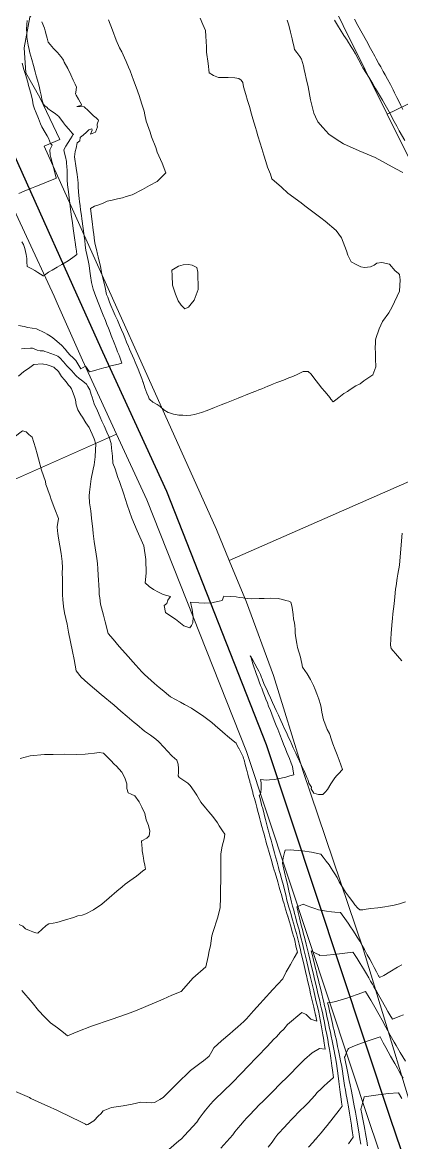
# Model space of a CAD drawing. Header units: inches. Extents: x 11351264 to 11356330, y 6702313 to 6706468.
# Drawn here: x 11352483 to 11352749, y 6702963 to 6703750 of the extents above; entities that cross this region are included whole.
import ezdxf

# ---------------------------------------------------------------- set-up
doc = ezdxf.new("R2010")
doc.units = ezdxf.units.IN
doc.header["$MEASUREMENT"] = 0
doc.layers.add('Shumate_Contours_clip1', color=7, linetype='Continuous', lineweight=0)
doc.layers.add('Shumate_Parcels_clip1', color=7, linetype='Continuous', lineweight=0)
doc.layers.add('Shumate_Streets_clip1', color=7, linetype='Continuous')

msp = doc.modelspace()

# ---------------------------------------------------------------- linework, layer by layer
at = {"layer": 'Shumate_Contours_clip1'}
for points, elevation in [([(11352607.64, 6703753.33), (11352609.53, 6703748.93), (11352611.35, 6703744.59), (11352611.6, 6703740.59), (11352611.94, 6703733.18), (11352611.89, 6703729.56), (11352613.23, 6703721.39), (11352613.88, 6703715), (11352616.8, 6703713.09), (11352620.36, 6703711.56), (11352623.29, 6703711.59), (11352627.14, 6703711.73), (11352631.91, 6703711.36), (11352634.77, 6703711.05), (11352636.31, 6703709.84), (11352637.53, 6703708.12), (11352638, 6703705.03), (11352639.58, 6703699.74), (11352640.83, 6703695.5), (11352642.11, 6703691.19), (11352643.66, 6703685.97), (11352644.65, 6703682.64), (11352646.51, 6703676.43), (11352647.2, 6703674.1), (11352648.06, 6703670.67), (11352649.62, 6703665.4), (11352650.87, 6703661.68), (11352652.27, 6703656.99), (11352653.75, 6703652.69), (11352654.96, 6703648.63), (11352656.85, 6703643.74), (11352657.83, 6703640.49), (11352664.61, 6703634.61), (11352669.15, 6703630.44), (11352678.57, 6703623.51), (11352681.08, 6703621.54), (11352686.59, 6703617.34), (11352692.34, 6703613.05), (11352695.29, 6703610.82), (11352703.17, 6703604.22), (11352706.76, 6703599.04), (11352709.12, 6703592.99), (11352710.34, 6703589.87), (11352711.34, 6703586.79), (11352713.65, 6703582.19), (11352717.11, 6703580.21), (11352720.44, 6703578.68), (11352722.91, 6703578.08), (11352727.2, 6703578.61), (11352729.89, 6703579.71), (11352731.64, 6703581.12), (11352735.25, 6703581.71), (11352740.64, 6703580.41), (11352744.61, 6703575.85), (11352746.61, 6703574.11), (11352747.49, 6703573.21), (11352748.08, 6703569.4), (11352747.56, 6703561.44), (11352742.52, 6703550.5), (11352740.19, 6703546.39), (11352735.53, 6703540.33), (11352733.31, 6703534.98), (11352731.05, 6703528.26), (11352730.79, 6703527.04), (11352730.67, 6703525.9), (11352730.37, 6703521.06), (11352730.62, 6703518.71), (11352730.81, 6703514.09), (11352730.84, 6703508.3), (11352728.84, 6703502.78), (11352722.5, 6703498.47), (11352719.94, 6703496.47), (11352717.01, 6703495.05), (11352712.91, 6703492.53), (11352711.04, 6703491.13), (11352708.56, 6703489.52), (11352706.21, 6703487.8), (11352704.86, 6703486.75), (11352702.89, 6703485.15), (11352701.02, 6703483.73), (11352699.44, 6703485.63), (11352698.58, 6703486.79), (11352697.76, 6703487.88), (11352695.17, 6703491.02), (11352693.05, 6703493.48), (11352690.58, 6703496.46), (11352689.11, 6703498.48), (11352687.39, 6703500.62), (11352685.46, 6703503.24), (11352683.44, 6703505.05), (11352680.01, 6703505.02), (11352678.09, 6703504.11), (11352675.17, 6703502.77), (11352671.92, 6703501.44), (11352669.9, 6703500.63), (11352667.24, 6703499.56), (11352663.56, 6703498.09), (11352661.52, 6703497.27), (11352659.12, 6703496.31), (11352657.07, 6703495.49), (11352655.13, 6703494.71), (11352653.07, 6703493.89), (11352650.88, 6703493.01), (11352648.72, 6703492.15), (11352646.66, 6703491.33), (11352643.31, 6703490), (11352639.31, 6703488.42), (11352636.97, 6703487.49), (11352634.17, 6703486.34), (11352631.91, 6703485.44), (11352629.67, 6703484.54), (11352625.99, 6703483.05), (11352622.32, 6703481.57), (11352617.7, 6703479.77), (11352612.57, 6703477.76), (11352608.37, 6703476.38), (11352603.67, 6703474.87), (11352600.91, 6703474.42), (11352598.18, 6703474.26), (11352595.46, 6703474.29), (11352592.61, 6703474.5), (11352588.79, 6703475.04), (11352585.27, 6703476.19), (11352585.13, 6703476.25), (11352584.98, 6703476.32), (11352582.08, 6703478.15), (11352579.33, 6703480.4), (11352577.39, 6703481.79), (11352574.35, 6703483.53), (11352572.19, 6703485.52), (11352571.82, 6703485.86), (11352571.18, 6703487.18), (11352570.05, 6703489.82), (11352568.75, 6703493.54), (11352567.4, 6703497.49), (11352567.31, 6703497.78), (11352566.53, 6703500.24), (11352566.52, 6703500.27), (11352565.25, 6703503.64), (11352563.99, 6703506.83), (11352561.97, 6703511.56), (11352561.13, 6703513.52), (11352558.93, 6703518.57), (11352558, 6703520.71), (11352557.17, 6703522.64), (11352555.89, 6703525.61), (11352554.51, 6703529.03), (11352553.57, 6703531.31), (11352552.34, 6703534.35), (11352550.92, 6703537.57), (11352549.42, 6703541.05), (11352547.91, 6703544.47), (11352546.46, 6703547.79), (11352544.88, 6703551.34), (11352543.88, 6703553.88), (11352542.61, 6703557.24), (11352541.86, 6703559.21), (11352540.72, 6703564.04), (11352539.77, 6703568.16), (11352538.51, 6703573.52), (11352537.77, 6703577.61), (11352537.22, 6703580.06), (11352536.65, 6703582.52), (11352535.93, 6703585.59), (11352535.4, 6703587.46), (11352534.62, 6703590.75), (11352533.74, 6703594.4), (11352533.39, 6703596.79), (11352532.8, 6703601.3), (11352532.4, 6703604.4), (11352531.61, 6703610.46), (11352530.43, 6703619.53), (11352533.35, 6703621.19), (11352535.58, 6703621.96), (11352539.36, 6703623.43), (11352542.15, 6703624.65), (11352545.84, 6703625.46), (11352549.38, 6703626.29), (11352552.88, 6703627.15), (11352555.62, 6703628.1), (11352559.68, 6703629.26), (11352567.07, 6703633.05), (11352571.84, 6703635.74), (11352577.37, 6703638.68), (11352583.49, 6703644.66), (11352580.92, 6703651.39), (11352577.32, 6703659.28), (11352576.36, 6703662.55), (11352573.29, 6703669.96), (11352572.49, 6703673.32), (11352569.59, 6703680.86), (11352568.79, 6703685.32), (11352568.31, 6703687.93), (11352566.6, 6703692.83), (11352564.58, 6703698.9), (11352562.48, 6703704.74), (11352560.62, 6703709.89), (11352558.27, 6703716.24), (11352557.13, 6703719), (11352555.55, 6703722.81), (11352554.4, 6703725.51), (11352553.37, 6703727.56), (11352552.43, 6703729.57), (11352550.96, 6703732.42), (11352548.64, 6703737.95), (11352545.95, 6703744.93), (11352543.14, 6703752.19)], 1422), ([(11352479.87, 6703537.46), (11352483.8, 6703536.68), (11352486.57, 6703536.04), (11352489.59, 6703535.63), (11352492.62, 6703534.97), (11352498.5, 6703532.15), (11352500, 6703531.28), (11352501.21, 6703530.58), (11352503.1, 6703529.38), (11352505.12, 6703527.72), (11352507.16, 6703526.1), (11352510.14, 6703523.7), (11352512.71, 6703520.69), (11352514.46, 6703518.63), (11352516.22, 6703516.6), (11352518.09, 6703514.82), (11352520.26, 6703512.88), (11352522.24, 6703509.27), (11352523.83, 6703506.9), (11352527.01, 6703508.92), (11352529.75, 6703504.78), (11352532.61, 6703505.56), (11352535.04, 6703506.17), (11352539.96, 6703507.62), (11352542.82, 6703508.38), (11352544.84, 6703509.02), (11352550.12, 6703510.17), (11352552.61, 6703510.85), (11352551.04, 6703515.05), (11352550.32, 6703516.95), (11352549.58, 6703518.88), (11352548.75, 6703520.91), (11352547.12, 6703525.17), (11352545.1, 6703530.4), (11352544.3, 6703532.44), (11352543.06, 6703535.64), (11352542.06, 6703538.19), (11352541.01, 6703540.89), (11352539.45, 6703544.6), (11352538.53, 6703546.96), (11352536.43, 6703552.32), (11352534.35, 6703557.68), (11352532.28, 6703563.02), (11352531.17, 6703567.66), (11352530.57, 6703572.22), (11352530.13, 6703575.61), (11352529.56, 6703579.52), (11352528.86, 6703583.18), (11352527.82, 6703587.22), (11352527.32, 6703590.31), (11352526.86, 6703593.8), (11352526.45, 6703597.04), (11352526.02, 6703600.26), (11352525.33, 6703605.53), (11352524.43, 6703612.26), (11352524.12, 6703614.65), (11352523.59, 6703618.62), (11352523.21, 6703621.56), (11352522.83, 6703624.42), (11352522.58, 6703626.48), (11352522.01, 6703631.42), (11352521.83, 6703634.94), (11352521.84, 6703637.29), (11352521.54, 6703639.84), (11352521.14, 6703643.38), (11352520.49, 6703648), (11352519.26, 6703656.01), (11352519.82, 6703659.62), (11352520.43, 6703662.08), (11352521.22, 6703665.76), (11352523.03, 6703667.2), (11352523.32, 6703669.41), (11352523.71, 6703669.87), (11352524.11, 6703670.24), (11352527.14, 6703672.76), (11352529.3, 6703674.84), (11352531.53, 6703675.55), (11352531.58, 6703674.63), (11352530.57, 6703671.89), (11352533.94, 6703673.13), (11352535.39, 6703677.06), (11352535.25, 6703677.61), (11352535.27, 6703678.86), (11352536.01, 6703681.5), (11352536, 6703681.87), (11352534.52, 6703683.26), (11352532.59, 6703684.69), (11352530.76, 6703686.51), (11352529.1, 6703688.22), (11352525.99, 6703691.11), (11352523.19, 6703691.17), (11352520.98, 6703691.36), (11352524.41, 6703692.32), (11352523.21, 6703694.32), (11352522.1, 6703696.31), (11352520.52, 6703699.26), (11352519.9, 6703700.25), (11352520.25, 6703701.31), (11352520.73, 6703704.96), (11352519.74, 6703707.05), (11352518.42, 6703709.89), (11352516.63, 6703713.63), (11352514.49, 6703718.07), (11352512.12, 6703722.33), (11352511.5, 6703723.91), (11352511.16, 6703724.51), (11352509.68, 6703726.37), (11352507.32, 6703729.24), (11352504.62, 6703732.12), (11352502.13, 6703734.86), (11352500.71, 6703736.43), (11352500, 6703739.21), (11352499.56, 6703740.94), (11352498.72, 6703744.44), (11352498.08, 6703746.36), (11352496.42, 6703750.75)], 1420), ([(11352482.36, 6703596.1), (11352483.41, 6703594.25), (11352484.37, 6703591.42), (11352485.37, 6703587.23), (11352485.69, 6703584.37), (11352485.81, 6703582.25), (11352486.06, 6703578.82), (11352489.24, 6703577.2), (11352491.41, 6703575.93), (11352493.49, 6703574.61), (11352497.22, 6703572.35), (11352497.41, 6703572.19), (11352498.18, 6703572.72), (11352500, 6703574.08), (11352501.05, 6703574.87), (11352503.53, 6703576.35), (11352507.2, 6703578.4), (11352510.38, 6703580.23), (11352514.87, 6703582.95), (11352518, 6703585.29), (11352520.9, 6703587.3), (11352520.58, 6703589.54), (11352520.16, 6703592.49), (11352519.66, 6703596.01), (11352519.5, 6703597.28), (11352519.06, 6703600.63), (11352518.61, 6703603.87), (11352518.12, 6703607.46), (11352517.82, 6703609.65), (11352517.03, 6703615.44), (11352516.25, 6703621.23), (11352515.52, 6703627.04), (11352515, 6703631.23), (11352514.43, 6703636.17), (11352514.22, 6703639.71), (11352514.2, 6703643.13), (11352514.07, 6703646.62), (11352513.9, 6703648.96), (11352513.54, 6703651.79), (11352513.54, 6703652.73), (11352512.91, 6703655.93), (11352512.31, 6703658.38), (11352511.76, 6703660.82), (11352513.23, 6703663.42), (11352514.74, 6703666.02), (11352516.35, 6703668.61), (11352517.59, 6703670.45), (11352517.79, 6703670.93), (11352517.95, 6703671.11), (11352518.55, 6703671.7), (11352517.67, 6703672.57), (11352515.28, 6703675.27), (11352513, 6703678), (11352511.65, 6703679.71), (11352508.21, 6703684.2), (11352508, 6703684.51), (11352507.38, 6703685), (11352505.61, 6703686.35), (11352503.08, 6703688.11), (11352500.63, 6703689.9), (11352500, 6703690.46), (11352498.46, 6703691.83), (11352497.31, 6703693.03), (11352496.37, 6703696.35), (11352495.76, 6703699.23), (11352495.16, 6703702.11), (11352494.42, 6703705.55), (11352493.26, 6703709.86), (11352492.39, 6703712.77), (11352491.58, 6703715.69), (11352490.39, 6703720.12), (11352489.24, 6703724.37), (11352487.98, 6703728.98), (11352487.46, 6703731.35), (11352486.81, 6703734.3), (11352485.85, 6703739.87), (11352485.67, 6703743.04), (11352485.57, 6703745.63), (11352485.84, 6703748.86), (11352486.11, 6703751.6)], 1418), ([(11352668.66, 6703751.83), (11352669.77, 6703748.46), (11352670.97, 6703743.58), (11352672.14, 6703738.71), (11352672.58, 6703736.52), (11352673.29, 6703733.87), (11352673.77, 6703731.38), (11352675.34, 6703729.21), (11352677.59, 6703726.48), (11352678.63, 6703724.51), (11352680.11, 6703719.87), (11352680.57, 6703717.31), (11352681.27, 6703714.21), (11352682.05, 6703710.91), (11352683.45, 6703705.09), (11352685.01, 6703696.05), (11352687.44, 6703686.68), (11352688.65, 6703683.93), (11352690.13, 6703680.43), (11352693.76, 6703676.44), (11352698.04, 6703671.95), (11352703.12, 6703668.41), (11352708.22, 6703665), (11352719.3, 6703660.19), (11352730.4, 6703655.41), (11352737.71, 6703651.41), (11352745.04, 6703647.45), (11352749.88, 6703644.85)], 1420), ([(11352701.9, 6703751.91), (11352703.27, 6703749.6), (11352704.8, 6703747.2), (11352705.91, 6703745.38), (11352708.56, 6703741.19), (11352710.73, 6703737.81), (11352711.11, 6703737.32), (11352713.72, 6703733.22), (11352715.05, 6703731.12), (11352716.57, 6703728.32), (11352718.96, 6703723.88), (11352721.44, 6703719.27), (11352721.93, 6703718.41), (11352725.98, 6703711.81), (11352728.76, 6703707.17), (11352730.77, 6703703.87), (11352735.55, 6703695.79), (11352740.33, 6703687.6), (11352743.9, 6703680.85), (11352745.62, 6703677.54), (11352747.37, 6703674.27), (11352751.31, 6703667.35)], 1418), ([(11352715.98, 6703752.62), (11352718.41, 6703748.2), (11352721.38, 6703742.78), (11352724.35, 6703737.35), (11352727.32, 6703731.93), (11352728.18, 6703730.35), (11352730.19, 6703726.68), (11352731.26, 6703724.74), (11352733.17, 6703721.26), (11352734.35, 6703719.14), (11352736.16, 6703715.84), (11352737.45, 6703713.56), (11352739.18, 6703710.41), (11352741.27, 6703706.72), (11352743.08, 6703703.04), (11352744.16, 6703700.87), (11352745.82, 6703697.5), (11352747.06, 6703695.04), (11352748.57, 6703691.97), (11352749.95, 6703689.23)], 1416), ([(11352480.19, 6703630.11), (11352483.91, 6703631.72), (11352488.94, 6703633.8), (11352491.49, 6703634.85), (11352499.2, 6703637.94), (11352500, 6703638.26), (11352506.53, 6703640.88), (11352506.5, 6703641.13), (11352506.49, 6703641.21), (11352505.47, 6703644.77), (11352504.53, 6703648.35), (11352503.63, 6703651.91), (11352502.65, 6703655.51), (11352502.11, 6703657.21), (11352501.89, 6703660.74), (11352502.09, 6703661.24), (11352503.59, 6703664.2), (11352502.49, 6703665.22), (11352500.98, 6703668.93), (11352500, 6703670.58), (11352498.55, 6703673.01), (11352496.31, 6703677.02), (11352495.47, 6703679.07), (11352494.08, 6703682.77), (11352492.33, 6703686.84), (11352491.21, 6703689.6), (11352490.32, 6703692.34), (11352489.78, 6703695.63), (11352488.85, 6703699.59), (11352487.91, 6703702.92), (11352487.03, 6703706.11), (11352486.43, 6703708.28), (11352484.94, 6703713.64), (11352483.77, 6703717.28), (11352482.53, 6703721.64)], 1416), ([(11352481.93, 6703520.94), (11352484.36, 6703521.16), (11352488.44, 6703521.51), (11352489.68, 6703521.55), (11352493.14, 6703520.02), (11352495.12, 6703519.72), (11352497.43, 6703519.52), (11352498.43, 6703519.1), (11352500, 6703518.56), (11352502.62, 6703517.66), (11352505.14, 6703516.78), (11352507.65, 6703515.88), (11352509.07, 6703514.58), (11352511.47, 6703511.86), (11352513.97, 6703509.14), (11352517.35, 6703505.52), (11352518.56, 6703504.15), (11352520.23, 6703502.38), (11352522.79, 6703499.82), (11352524.02, 6703499.29), (11352527.66, 6703496.24), (11352528.66, 6703494.45), (11352530.04, 6703492.23), (11352531.08, 6703488.98), (11352531.65, 6703486.98), (11352533.07, 6703482.29), (11352535.49, 6703477.38), (11352537.41, 6703472.96), (11352538.55, 6703470.13), (11352540.06, 6703466.86), (11352542.09, 6703462.56), (11352543.56, 6703459.02), (11352545.1, 6703454.57), (11352545.24, 6703451.18), (11352546.05, 6703445.61), (11352546.28, 6703440.57), (11352547.92, 6703436.68), (11352549.69, 6703430.61), (11352550.91, 6703427.79), (11352553.83, 6703418.9), (11352556.32, 6703411.33), (11352559.43, 6703401.97), (11352563.25, 6703393.04), (11352567.95, 6703382.55), (11352569.31, 6703372.88), (11352569.66, 6703363.37), (11352568.82, 6703356.52), (11352571.79, 6703354.12), (11352574.85, 6703351.9), (11352578.39, 6703350.09), (11352581.51, 6703348.48), (11352586.72, 6703346.89), (11352584.82, 6703344.33), (11352584.14, 6703342.06), (11352582.17, 6703340.75), (11352583.29, 6703335.86), (11352588.35, 6703332.35), (11352590.13, 6703330.97), (11352596.15, 6703326.49), (11352600.27, 6703324.96), (11352601.52, 6703326.65), (11352602.49, 6703328.4), (11352602.73, 6703332.79), (11352601.88, 6703337.75), (11352600.67, 6703342.97), (11352606.53, 6703342.56), (11352610.55, 6703342.39), (11352615.71, 6703342.64), (11352617.72, 6703343.1), (11352620.84, 6703343.69), (11352623.02, 6703344.22), (11352624.2, 6703347.18), (11352628.63, 6703347.02), (11352632.85, 6703346.66), (11352634.86, 6703346.39), (11352637.75, 6703346), (11352640.63, 6703345.66), (11352643.5, 6703345.46), (11352648.92, 6703345.5), (11352652.56, 6703345.61), (11352656.99, 6703345.8), (11352662.24, 6703345.54), (11352665.43, 6703344.9), (11352667.72, 6703344.27), (11352669.88, 6703343.63), (11352670.24, 6703343.52), (11352671.32, 6703343.01), (11352671.99, 6703340.45), (11352672.46, 6703337.87), (11352672.5, 6703337.65), (11352672.82, 6703334.4), (11352673.13, 6703331.07), (11352673.77, 6703328.54), (11352674.01, 6703326.28), (11352674.17, 6703324.09), (11352674.37, 6703321.26), (11352674.69, 6703317.94), (11352675.44, 6703313.95), (11352676.03, 6703311.13), (11352677.94, 6703304.29), (11352678.39, 6703302.14), (11352678.93, 6703299.98), (11352679.55, 6703297.26), (11352682.7, 6703292.6), (11352685.09, 6703288.74), (11352687.27, 6703284.5), (11352688.43, 6703281.57), (11352689.46, 6703278.66), (11352690.9, 6703274.78), (11352691.97, 6703271.08), (11352692.44, 6703269.01), (11352693.07, 6703265.67), (11352694.2, 6703260.33), (11352695.13, 6703257.97), (11352696.87, 6703253.47), (11352698.5, 6703250.68), (11352699.91, 6703246.22), (11352700.86, 6703243.55), (11352702.29, 6703239.29), (11352703.74, 6703235.72), (11352705.16, 6703232.01), (11352707.45, 6703225.49), (11352704.78, 6703222.39), (11352703.52, 6703221.16), (11352702.14, 6703219.56), (11352699.42, 6703215.36), (11352696.92, 6703211.34), (11352695.33, 6703209.45), (11352693.64, 6703207.79), (11352690.62, 6703207.85), (11352687.41, 6703208.74), (11352685.64, 6703211.88), (11352685.79, 6703212.94), (11352684, 6703215.85), (11352683.31, 6703217.91), (11352682.55, 6703219.85), (11352681.6, 6703222.15), (11352680.54, 6703224.4), (11352678.74, 6703228.27), (11352677.3, 6703231.41), (11352676.24, 6703233.68), (11352674.72, 6703236.95), (11352672.97, 6703240.77), (11352671.92, 6703243.05), (11352670.69, 6703245.72), (11352669.65, 6703247.99), (11352668.62, 6703250.23), (11352667.62, 6703252.42), (11352666.62, 6703254.58), (11352665.37, 6703257.32), (11352664.24, 6703259.8), (11352662.54, 6703263.52), (11352660.97, 6703266.97), (11352659.84, 6703269.46), (11352658.43, 6703272.55), (11352656.98, 6703275.76), (11352655.41, 6703279.23), (11352654.29, 6703281.64), (11352652.59, 6703285.2), (11352651, 6703289.09), (11352650.74, 6703290.05), (11352649.9, 6703292.31), (11352648.77, 6703294.43), (11352647.64, 6703296.53), (11352645.91, 6703299.71), (11352644.54, 6703302.19), (11352643.21, 6703304.59), (11352643.14, 6703304.73), (11352642.77, 6703305.38), (11352642.94, 6703304.81), (11352643.03, 6703304.54), (11352643.76, 6703302.21), (11352644.57, 6703299.74), (11352645.33, 6703297.67), (11352646.44, 6703294.41), (11352647.18, 6703292.29), (11352648.05, 6703289.81), (11352649.08, 6703286.97), (11352650.03, 6703284.54), (11352650.79, 6703282.6), (11352651.79, 6703279.89), (11352652.72, 6703277.42), (11352653.73, 6703274.87), (11352654.75, 6703272.3), (11352655.65, 6703269.95), (11352656.86, 6703266.91), (11352657.91, 6703264.27), (11352659.56, 6703259.98), (11352661, 6703256.38), (11352662.05, 6703253.76), (11352663.51, 6703250), (11352665.15, 6703245.94), (11352666.2, 6703243.33), (11352667.51, 6703240), (11352668.54, 6703237.49), (11352670.34, 6703233.23), (11352671.53, 6703229.99), (11352672.36, 6703227.55), (11352672.9, 6703224.35), (11352673.32, 6703221.63), (11352670.61, 6703220.91), (11352667.75, 6703220.1), (11352662.06, 6703218.89), (11352659.76, 6703218.46), (11352656.23, 6703218.12), (11352654.06, 6703217.89), (11352649.94, 6703218.38), (11352650.41, 6703216.03), (11352650.4, 6703215.54), (11352650.41, 6703214.43), (11352650.49, 6703211.74), (11352649.86, 6703207.95), (11352648.94, 6703207.39), (11352649.82, 6703204.05), (11352650.96, 6703199.72), (11352651.24, 6703198.67), (11352652.17, 6703195.17), (11352652.8, 6703192.79), (11352653.43, 6703190.41), (11352653.97, 6703188.38), (11352654.68, 6703185.72), (11352655.19, 6703183.78), (11352655.81, 6703181.45), (11352656.56, 6703178.68), (11352657.31, 6703175.86), (11352658.06, 6703173.04), (11352659.05, 6703169.37), (11352659.74, 6703166.86), (11352660.51, 6703164.09), (11352661.6, 6703160.25), (11352662.59, 6703156.67), (11352663.14, 6703154.45), (11352663.66, 6703152.35), (11352664.88, 6703147.93), (11352665.98, 6703143.96), (11352667.01, 6703139.88), (11352667.63, 6703137.31), (11352668.49, 6703133.56), (11352669.82, 6703128.75), (11352670.71, 6703125.84), (11352671.42, 6703123.47), (11352672.2, 6703120.57), (11352673.31, 6703116.7), (11352674.08, 6703114.05), (11352675.2, 6703110.16), (11352675.93, 6703107.32), (11352677.08, 6703102.68), (11352678.01, 6703098.7), (11352678.57, 6703096.28), (11352680.06, 6703089.87), (11352682.01, 6703081.51), (11352682.41, 6703079.83), (11352682.75, 6703078.36), (11352683.43, 6703075.43), (11352684.3, 6703071.71), (11352685.17, 6703067.95), (11352685.85, 6703065.06), (11352686.91, 6703060.45), (11352687.39, 6703058.42), (11352688.65, 6703052.95), (11352688.75, 6703052.5), (11352688.84, 6703052.11), (11352689.4, 6703048.73), (11352685.26, 6703050.08), (11352682.1, 6703053.24), (11352678.93, 6703054.83), (11352668.95, 6703046.28), (11352666.21, 6703042.98), (11352664.09, 6703040.82), (11352661.06, 6703037.74), (11352659.14, 6703035.71), (11352657.15, 6703033.61), (11352654.47, 6703030.71), (11352648.03, 6703024.11), (11352646.57, 6703022.61), (11352641.71, 6703017.5), (11352636.12, 6703011.63), (11352630.32, 6703005.54), (11352628.52, 6703003.86), (11352625.38, 6703000.78), (11352622.12, 6702997.66), (11352619.82, 6702995.5), (11352616.92, 6702992.69), (11352614.77, 6702990.22), (11352611.38, 6702986.21), (11352609.67, 6702984.06), (11352606.87, 6702980.26), (11352605.19, 6702977.73), (11352602.47, 6702974.54), (11352596.64, 6702968.28), (11352594.32, 6702965.86), (11352592.53, 6702964.45), (11352585.56, 6702958.57)], 1422), ([(11352479.98, 6703501.7), (11352483.74, 6703504.99), (11352485.55, 6703506.21), (11352487.83, 6703507.88), (11352490.75, 6703510), (11352496.49, 6703510.58), (11352497.51, 6703510.35), (11352499.36, 6703509.98), (11352500, 6703509.77), (11352501.46, 6703509.27), (11352504.78, 6703508.09), (11352507.91, 6703504.97), (11352510.22, 6703501.62), (11352512.19, 6703499.21), (11352514.18, 6703496.85), (11352514.94, 6703495.52), (11352516.3, 6703494.22), (11352517.15, 6703492.81), (11352519.03, 6703487.96), (11352519.95, 6703485.17), (11352520.51, 6703481.69), (11352521.72, 6703478.04), (11352523.6, 6703474.69), (11352524.77, 6703472.98), (11352527.17, 6703469.07), (11352529.48, 6703465.84), (11352530.55, 6703463.65), (11352531.6, 6703461.05), (11352533.19, 6703457.88), (11352534.17, 6703454.14), (11352533.97, 6703449.99), (11352533.7, 6703445.11), (11352533.02, 6703439.5), (11352532.36, 6703436.49), (11352530.92, 6703429.66), (11352529.84, 6703420.35), (11352529.67, 6703417.77), (11352529.88, 6703412.82), (11352530.63, 6703407.25), (11352531.21, 6703402.12), (11352532.09, 6703394.33), (11352532.38, 6703391.3), (11352533.05, 6703385.59), (11352533.79, 6703381.14), (11352534.53, 6703376.69), (11352534.98, 6703373.73), (11352535.42, 6703370.19), (11352535.74, 6703366.44), (11352535.96, 6703361.97), (11352536.21, 6703358.37), (11352536.35, 6703355.19), (11352536.61, 6703351.24), (11352536.7, 6703348.4), (11352536.95, 6703346.17), (11352537.57, 6703341.66), (11352539.52, 6703333.81), (11352540.84, 6703329.3), (11352542.9, 6703321.04), (11352546.45, 6703316.95), (11352550.61, 6703311.82), (11352557.15, 6703304.61), (11352558.6, 6703302.91), (11352562.46, 6703298.76), (11352566.64, 6703294.08), (11352568.34, 6703292.29), (11352575.5, 6703285.92), (11352578.85, 6703283.09), (11352580.86, 6703281.42), (11352586.77, 6703276.39), (11352593.74, 6703272.74), (11352596.55, 6703271.18), (11352601.37, 6703268.53), (11352605.24, 6703265.94), (11352607.08, 6703264.68), (11352610.09, 6703262.62), (11352615.66, 6703258.37), (11352618.07, 6703256.43), (11352623.23, 6703251.94), (11352625.09, 6703250.32), (11352626.84, 6703248.89), (11352629.66, 6703246.5), (11352632.73, 6703243.94), (11352634.56, 6703240.54), (11352634.67, 6703240.33), (11352636.02, 6703237.73), (11352637.73, 6703234.28), (11352638.09, 6703233.14), (11352638.4, 6703232.13), (11352639.22, 6703228.91), (11352640.11, 6703225.61), (11352640.33, 6703224.77), (11352640.5, 6703224.12), (11352641.03, 6703222.14), (11352641.57, 6703220.17), (11352642.37, 6703217.19), (11352642.53, 6703216.6), (11352643.06, 6703214.62), (11352643.6, 6703212.64), (11352644.44, 6703209.51), (11352644.59, 6703208.98), (11352645.12, 6703206.99), (11352645.66, 6703205), (11352646.54, 6703201.76), (11352646.78, 6703200.86), (11352647.32, 6703198.87), (11352647.85, 6703196.89), (11352648.77, 6703193.5), (11352648.96, 6703192.8), (11352649.49, 6703190.82), (11352650.03, 6703188.84), (11352650.98, 6703185.35), (11352651.13, 6703184.78), (11352651.66, 6703182.8), (11352652.2, 6703180.82), (11352653.17, 6703177.25), (11352653.7, 6703175.27), (11352654.24, 6703173.28), (11352655.22, 6703169.68), (11352655.35, 6703169.2), (11352655.46, 6703168.81), (11352656.42, 6703165.55), (11352657.56, 6703161.69), (11352658.7, 6703157.82), (11352659.84, 6703153.96), (11352659.95, 6703153.54), (11352660.88, 6703150.4), (11352662.02, 6703146.55), (11352663.15, 6703142.69), (11352664.28, 6703138.83), (11352664.41, 6703138.36), (11352664.6, 6703137.6), (11352665.72, 6703133.72), (11352666.47, 6703131.18), (11352667.6, 6703127.31), (11352668.74, 6703123.47), (11352668.96, 6703122.75), (11352669.07, 6703122.35), (11352670, 6703119.19), (11352671.13, 6703115.33), (11352672.27, 6703111.46), (11352673.4, 6703107.59), (11352673.52, 6703107.15), (11352673.7, 6703106.43), (11352675.09, 6703100.4), (11352675.86, 6703097.09), (11352673.64, 6703093.09), (11352671.06, 6703088.55), (11352669.46, 6703085.69), (11352668.03, 6703083.19), (11352665.53, 6703078.32), (11352658.71, 6703070.82), (11352651.81, 6703063.31), (11352649.6, 6703060.93), (11352644.98, 6703055.81), (11352640.09, 6703050.35), (11352638.23, 6703048.4), (11352633.95, 6703044.54), (11352630.47, 6703041.49), (11352628.34, 6703039.67), (11352622.63, 6703034.9), (11352617.17, 6703029.89), (11352615.63, 6703027.36), (11352613.84, 6703023.93), (11352609.9, 6703020.79), (11352608.19, 6703019.67), (11352606.26, 6703018.25), (11352604.44, 6703016.88), (11352600.67, 6703013.92), (11352598.85, 6703012.17), (11352593.07, 6703006.51), (11352587.28, 6703000.7), (11352581.5, 6702995.04), (11352580.27, 6702994.27), (11352579.22, 6702993.62), (11352577.55, 6702992.58), (11352575.58, 6702991.56), (11352573.58, 6702991.33), (11352569.89, 6702991.41), (11352565.97, 6702991.8), (11352559.69, 6702990.4), (11352553.45, 6702989.24), (11352545.14, 6702988.08), (11352539.31, 6702985.71), (11352537.79, 6702983.56), (11352536.22, 6702982.16), (11352532.94, 6702978.7), (11352528.7, 6702976.07), (11352527.85, 6702975.78), (11352527.61, 6702975.72), (11352527.18, 6702975.96), (11352526.89, 6702976.17), (11352522.7, 6702978.28), (11352517.42, 6702981.04), (11352507.25, 6702985.81), (11352500, 6702989.06), (11352498.38, 6702989.78), (11352488.6, 6702994.32), (11352487.64, 6702994.93), (11352477.76, 6702999.3)], 1424), ([(11352476.95, 6703458.84), (11352482.76, 6703463.49), (11352485.23, 6703462.71), (11352487.25, 6703460.72), (11352489.56, 6703459.04), (11352491.85, 6703451.44), (11352493.06, 6703447.17), (11352493.99, 6703443.65), (11352496.11, 6703435.79), (11352498.99, 6703427.81), (11352499.19, 6703425.66), (11352500, 6703423.29), (11352500.43, 6703422.03), (11352502.06, 6703417.58), (11352502.88, 6703415.15), (11352505.37, 6703408.36), (11352507.95, 6703401.78), (11352507.2, 6703395.87), (11352507.42, 6703393.09), (11352507.63, 6703391.24), (11352508.12, 6703388.08), (11352508.97, 6703382.61), (11352509.86, 6703377.13), (11352510.7, 6703371.65), (11352510.72, 6703367.04), (11352510.7, 6703363.68), (11352510.73, 6703359.11), (11352510.79, 6703355.18), (11352510.79, 6703352.13), (11352510.8, 6703348.06), (11352511.03, 6703344.96), (11352511.48, 6703339.93), (11352512.32, 6703335.54), (11352514.03, 6703327.53), (11352515.06, 6703322.04), (11352516.51, 6703315.13), (11352517.75, 6703308.46), (11352518.97, 6703302.72), (11352520.42, 6703294.87), (11352523.91, 6703290.31), (11352528.7, 6703286.13), (11352538.06, 6703278.12), (11352547.13, 6703270.55), (11352551.91, 6703266.43), (11352556.3, 6703262.69), (11352561.22, 6703258.53), (11352562.94, 6703257.06), (11352568.34, 6703252.46), (11352572.75, 6703249.6), (11352576.48, 6703246.79), (11352578.21, 6703245.2), (11352582.19, 6703240.94), (11352584.29, 6703238.62), (11352587.88, 6703234.91), (11352591.13, 6703232.09), (11352592.14, 6703229.3), (11352592.42, 6703226.22), (11352592.38, 6703223.39), (11352592.16, 6703221.11), (11352592.51, 6703220.2), (11352592.66, 6703220.09), (11352593.18, 6703219.6), (11352596.84, 6703217.24), (11352598.81, 6703215.79), (11352600.6, 6703214.18), (11352603.34, 6703210.2), (11352605.22, 6703207.46), (11352608.09, 6703202.53), (11352611.35, 6703198.44), (11352613.72, 6703195.69), (11352616.54, 6703192.46), (11352619.64, 6703187.87), (11352620.97, 6703185.86), (11352623.25, 6703182.39), (11352624.96, 6703179.96), (11352624.29, 6703176.69), (11352623.08, 6703171.51), (11352622, 6703166.22), (11352622.11, 6703159.76), (11352622.04, 6703157.43), (11352622.04, 6703153.81), (11352621.96, 6703146.34), (11352621.91, 6703142.88), (11352621.93, 6703135.38), (11352621.67, 6703128.5), (11352620.61, 6703124.59), (11352619.62, 6703120.94), (11352616.75, 6703111.54), (11352615.85, 6703108.62), (11352614.71, 6703101.6), (11352613.85, 6703098.14), (11352613.22, 6703094.18), (11352611.56, 6703086.85), (11352602.37, 6703078.76), (11352595.98, 6703071.53), (11352594.28, 6703069.45), (11352587.66, 6703066.84), (11352584.63, 6703065.49), (11352581.59, 6703064.15), (11352563.23, 6703056.34), (11352556.54, 6703053.87), (11352545.05, 6703049.78), (11352531.24, 6703045.08), (11352521.57, 6703041.44), (11352514.4, 6703038.23), (11352511.49, 6703040.57), (11352507.24, 6703043.98), (11352502.49, 6703047.41), (11352500, 6703049.89), (11352498.29, 6703051.61), (11352493.91, 6703056.16), (11352489.58, 6703061.68), (11352482.35, 6703070.26)], 1426), ([(11352749.48, 6703391.5), (11352748.45, 6703380.48), (11352747.58, 6703369.07), (11352746.29, 6703362.77), (11352745.85, 6703359.81), (11352745.14, 6703354.53), (11352744.87, 6703352.24), (11352744.3, 6703346.78), (11352743.77, 6703341.85), (11352743.01, 6703334.77), (11352742.68, 6703331.47), (11352742.51, 6703329.34), (11352741.82, 6703321.2), (11352741.18, 6703312.74), (11352741.69, 6703310.51), (11352746.08, 6703305.23), (11352749.17, 6703301.87)], 1420), ([(11352480.98, 6703233.13), (11352488.21, 6703234.95), (11352498.1, 6703236.1), (11352500, 6703236.08), (11352504.17, 6703236.04), (11352512.46, 6703236.34), (11352520.6, 6703235.93), (11352526.68, 6703236.29), (11352528.95, 6703236.48), (11352533.23, 6703236.89), (11352536.67, 6703237.33), (11352539.63, 6703236.9), (11352541.37, 6703235.19), (11352544.87, 6703231.78), (11352547.23, 6703229.28), (11352548.8, 6703227.7), (11352552.56, 6703223.51), (11352554.52, 6703219.71), (11352556.08, 6703215.44), (11352556.14, 6703212.18), (11352556.91, 6703209), (11352558.97, 6703208.09), (11352561.66, 6703206.94), (11352564.61, 6703202.72), (11352566.67, 6703199.07), (11352568.78, 6703194.45), (11352569.54, 6703190.15), (11352571.22, 6703186.06), (11352572.14, 6703182.04), (11352571.61, 6703178.8), (11352570.08, 6703177.28), (11352566.68, 6703175.28), (11352566.34, 6703175.03), (11352566.58, 6703172.22), (11352566.71, 6703169.93), (11352566.8, 6703168.78), (11352566.84, 6703168.33), (11352567.19, 6703166.08), (11352567.62, 6703163.23), (11352567.98, 6703161.35), (11352568.57, 6703158.15), (11352569.1, 6703155.48), (11352567.36, 6703154.15), (11352565.47, 6703152.65), (11352562.83, 6703150.41), (11352558.24, 6703147.18), (11352554.85, 6703144.78), (11352552.85, 6703143.07), (11352548.93, 6703139.88), (11352543.71, 6703135.33), (11352538.44, 6703130.82), (11352532.71, 6703126.82), (11352527.14, 6703124.09), (11352524.64, 6703123.16), (11352521.58, 6703122.59), (11352518.57, 6703121.58), (11352512.15, 6703119.54), (11352506.74, 6703117.91), (11352504.26, 6703117.58), (11352501.15, 6703117.11), (11352500, 6703116.3), (11352499.05, 6703115.63), (11352496.64, 6703113.16), (11352493.58, 6703110.49), (11352492, 6703110.76), (11352490.1, 6703111.31), (11352487.67, 6703112.24), (11352484.95, 6703113.4), (11352483.02, 6703115.26), (11352480.4, 6703116.64)], 1428), ([(11352751.72, 6703132.58), (11352747.64, 6703131.03), (11352743.77, 6703130.07), (11352739.81, 6703129.32), (11352737.18, 6703128.93), (11352734.05, 6703128.46), (11352732.27, 6703128.28), (11352727.42, 6703127.69), (11352724.24, 6703127.27), (11352721.78, 6703126.95), (11352719.73, 6703126.76), (11352718.23, 6703127.96), (11352716.25, 6703130.37), (11352714.86, 6703132.39), (11352712.51, 6703135.48), (11352709.59, 6703139.26), (11352708.15, 6703141.63), (11352705.31, 6703146.49), (11352703.68, 6703149.51), (11352702.26, 6703152.09), (11352700.81, 6703154.36), (11352699.59, 6703156.19), (11352698.07, 6703158.39), (11352696.12, 6703161.07), (11352694.05, 6703163.94), (11352692.37, 6703165.9), (11352685.84, 6703167.35), (11352679.49, 6703168.25), (11352673.27, 6703168.79), (11352670.72, 6703168.98), (11352667.25, 6703168.78), (11352666.69, 6703167.02), (11352665.94, 6703163.32), (11352665.36, 6703159.73), (11352665.42, 6703159.51), (11352665.43, 6703159.48), (11352665.87, 6703157.42), (11352666.32, 6703155.35), (11352666.79, 6703153.27), (11352667.26, 6703151.2), (11352667.75, 6703149.31), (11352668.55, 6703145.9), (11352669.08, 6703143.65), (11352669.62, 6703141.39), (11352670.13, 6703139.13), (11352670.72, 6703136.43), (11352671.69, 6703132.34), (11352672.4, 6703129.52), (11352673.23, 6703126.63), (11352673.92, 6703124.19), (11352674.48, 6703122), (11352675.3, 6703118.82), (11352676.37, 6703114.97), (11352677, 6703112.73), (11352677.6, 6703110.41), (11352678.34, 6703107.49), (11352679.41, 6703103.16), (11352680.45, 6703098.95), (11352682.18, 6703091.51), (11352683.88, 6703084.31), (11352684.87, 6703080.16), (11352685.74, 6703076.51), (11352686.6, 6703072.86), (11352687.31, 6703069.86), (11352688.35, 6703065.4), (11352688.87, 6703063.2), (11352690.1, 6703057.96), (11352690.81, 6703054.85), (11352691.41, 6703052.15), (11352692.08, 6703048.41), (11352692.73, 6703044.67), (11352693.68, 6703038.97), (11352693.91, 6703037.77), (11352694.1, 6703036.78), (11352694.65, 6703033.22), (11352695.28, 6703028.89), (11352691.38, 6703029.45), (11352686.25, 6703026.49), (11352680.8, 6703021.76), (11352676.83, 6703017.67), (11352675.17, 6703016), (11352671.49, 6703012.17), (11352668.19, 6703008.84), (11352664.48, 6703005.23), (11352657.85, 6702998.54), (11352651.93, 6702992.75), (11352648.79, 6702989.5), (11352646.46, 6702987.1), (11352644.78, 6702985.32), (11352643.3, 6702983.8), (11352641.87, 6702982.27), (11352640.17, 6702980.48), (11352638.48, 6702978.59), (11352635.85, 6702975.6), (11352634.24, 6702973.77), (11352632.01, 6702970.88), (11352630.38, 6702968.85), (11352622.15, 6702959.49)], 1420), ([(11352749.21, 6703088.23), (11352746.14, 6703086.51), (11352740.69, 6703083.35), (11352736.5, 6703080.67), (11352733.48, 6703079.24), (11352732.95, 6703080.16), (11352732.75, 6703080.52), (11352731.39, 6703083.23), (11352729.86, 6703086.22), (11352728.33, 6703089.19), (11352726.79, 6703092.13), (11352724.94, 6703095.35), (11352722.94, 6703099.01), (11352721.38, 6703101.82), (11352719.7, 6703104.79), (11352717.83, 6703107.73), (11352716.45, 6703109.89), (11352714.72, 6703112.55), (11352713.17, 6703114.82), (11352711.51, 6703117.38), (11352710.36, 6703119.12), (11352706.05, 6703124.87), (11352702.16, 6703125.17), (11352699.87, 6703125.41), (11352696.32, 6703125.86), (11352693.58, 6703126.3), (11352690.69, 6703126.8), (11352687.99, 6703127.75), (11352685.27, 6703128.69), (11352682.61, 6703129.68), (11352680.02, 6703130.72), (11352679.95, 6703130.75), (11352679.91, 6703130.73), (11352677.72, 6703129.79), (11352675.48, 6703128.86), (11352676.28, 6703125.5), (11352676.43, 6703124.92), (11352677.34, 6703121.17), (11352677.84, 6703119.13), (11352678.35, 6703117.09), (11352678.83, 6703115.33), (11352679.66, 6703111.99), (11352680.2, 6703109.83), (11352680.75, 6703107.66), (11352681.96, 6703102.77), (11352682.89, 6703098.99), (11352683.82, 6703095.22), (11352685.74, 6703087.09), (11352686.36, 6703084.52), (11352687.34, 6703080.49), (11352687.92, 6703078.07), (11352688.75, 6703074.66), (11352689.77, 6703070.31), (11352690.32, 6703067.99), (11352691.53, 6703062.89), (11352692.18, 6703060.16), (11352692.87, 6703057.19), (11352693.46, 6703054.62), (11352694.01, 6703052.19), (11352694.87, 6703047.58), (11352695.67, 6703043.21), (11352696.49, 6703039.19), (11352697.17, 6703035.84), (11352697.77, 6703032.26), (11352698.34, 6703028.75), (11352699.02, 6703024.47), (11352699.37, 6703022.49), (11352699.64, 6703020.9), (11352700.12, 6703017.22), (11352700.54, 6703014.18), (11352701.17, 6703009.05), (11352696.78, 6703005.15), (11352694.71, 6703003.25), (11352692.46, 6703001.03), (11352689.79, 6702998.42), (11352688.02, 6702996.37), (11352683.3, 6702991.28), (11352680.57, 6702988.54), (11352678.04, 6702985.99), (11352672.1, 6702980), (11352668.69, 6702976.36), (11352666.74, 6702974.27), (11352665.29, 6702972.64), (11352663.69, 6702970.91), (11352662.22, 6702969.23), (11352659.96, 6702966.35), (11352658.05, 6702963.73), (11352655.27, 6702960.09)], 1418), ([(11352750.31, 6703053.04), (11352747.82, 6703052.08), (11352742.58, 6703049.93), (11352740.8, 6703053.06), (11352739.41, 6703055.5), (11352737.74, 6703058.45), (11352734.67, 6703063.85), (11352731.61, 6703069.23), (11352729.61, 6703072.67), (11352728.52, 6703074.53), (11352727.24, 6703076.72), (11352725.96, 6703079.05), (11352724.4, 6703081.86), (11352722.21, 6703085.49), (11352720.01, 6703089.08), (11352717.8, 6703092.61), (11352716, 6703095.4), (11352715.67, 6703095.94), (11352714.87, 6703097.13), (11352709.12, 6703096.37), (11352703.57, 6703095.75), (11352701.38, 6703095.56), (11352696.46, 6703095.1), (11352691.66, 6703094.75), (11352691.03, 6703095.13), (11352688.61, 6703096.46), (11352685.58, 6703098.08), (11352686.38, 6703094.83), (11352687.22, 6703091.46), (11352687.6, 6703089.86), (11352688.63, 6703085.64), (11352689.22, 6703083.23), (11352689.81, 6703080.81), (11352690.65, 6703077.34), (11352691.2, 6703075.07), (11352691.76, 6703072.8), (11352692.95, 6703067.78), (11352693.71, 6703064.61), (11352694.32, 6703062.07), (11352694.93, 6703059.52), (11352695.53, 6703056.97), (11352696.08, 6703054.63), (11352696.64, 6703052.23), (11352697.61, 6703047.32), (11352698.2, 6703044.61), (11352699.07, 6703040.61), (11352699.61, 6703038.1), (11352700.31, 6703034.88), (11352700.96, 6703031.28), (11352701.59, 6703027.72), (11352702.08, 6703025.28), (11352702.54, 6703022.86), (11352703.3, 6703018.84), (11352703.79, 6703015.28), (11352704.26, 6703012.08), (11352705.03, 6703006.29), (11352705.99, 6702998.68), (11352706.52, 6702993.94), (11352706.67, 6702993.01), (11352706.78, 6702992.35), (11352706.87, 6702991.83), (11352707.34, 6702988.89), (11352705.29, 6702986.08), (11352701.03, 6702980.7), (11352696.79, 6702975.43), (11352695.41, 6702973.72), (11352692.55, 6702970.24), (11352689.38, 6702966.42), (11352688.83, 6702965.83), (11352688.66, 6702965.66), (11352686.84, 6702963.66), (11352683.6, 6702960.12)], 1416), ([(11352751.68, 6703020.62), (11352748.11, 6703026.6), (11352745.2, 6703031.6), (11352743.83, 6703033.98), (11352741.02, 6703038.88), (11352738.02, 6703044.4), (11352735.43, 6703049.25), (11352733.34, 6703052.99), (11352730.29, 6703058.44), (11352727.33, 6703063.35), (11352726.26, 6703065.15), (11352723.69, 6703069.4), (11352717.86, 6703067.26), (11352713.9, 6703065.92), (11352709.97, 6703064.64), (11352707.25, 6703063.81), (11352703.51, 6703062.67), (11352701.73, 6703062.14), (11352699.41, 6703061.79), (11352697.06, 6703061.59), (11352697.6, 6703059.33), (11352698.15, 6703057.06), (11352698.73, 6703054.67), (11352699.3, 6703052.27), (11352699.5, 6703051.32), (11352700.51, 6703046.99), (11352701.09, 6703044.51), (11352701.66, 6703042.02), (11352702.46, 6703038.54), (11352702.98, 6703036.22), (11352703.5, 6703033.89), (11352704.08, 6703030.87), (11352704.7, 6703028.06), (11352705.21, 6703025.65), (11352705.72, 6703023.23), (11352706.22, 6703020.81), (11352707.07, 6703016.72), (11352707.53, 6703013.56), (11352708.09, 6703009.93), (11352709.01, 6703003.34), (11352709.58, 6703000.08), (11352710.12, 6702996.88), (11352710.51, 6702994.86), (11352711.01, 6702992.08), (11352711.66, 6702988.33), (11352712.39, 6702984.03), (11352713.09, 6702979.75), (11352713.76, 6702975.49), (11352714.14, 6702972.93), (11352714.31, 6702971.87), (11352715.01, 6702967.04), (11352713.45, 6702964.71), (11352711.86, 6702962.34)], 1414), ([(11352750.1, 6703008.69), (11352748.61, 6703011.22), (11352747.14, 6703013.74), (11352746.09, 6703015.59), (11352744.23, 6703018.82), (11352741.28, 6703024.12), (11352737.88, 6703030.16), (11352736.11, 6703033.51), (11352733.94, 6703037.62), (11352731.11, 6703036.72), (11352728.33, 6703035.78), (11352722.85, 6703033.82), (11352717.24, 6703031.74), (11352714.44, 6703030.71), (11352711.79, 6703029.53), (11352711.29, 6703028.67), (11352710.32, 6703026.6), (11352709.32, 6703024.14), (11352709.04, 6703023.42), (11352708.99, 6703023.23), (11352709.45, 6703021.18), (11352709.99, 6703018.77), (11352710.43, 6703016.8), (11352710.92, 6703014.55), (11352711.31, 6703012.01), (11352712.33, 6703006.96), (11352712.93, 6703003.83), (11352713.53, 6703000.7), (11352714.53, 6702995.67), (11352715.28, 6702991.82), (11352715.8, 6702989.03), (11352716.61, 6702984.7), (11352717.37, 6702980.38), (11352718.04, 6702976.38), (11352718.54, 6702973.49), (11352719, 6702970.78), (11352719.74, 6702965.95), (11352720.31, 6702962.15)], 1412), ([(11352749.2, 6702994.4), (11352746.85, 6702998.32), (11352739.53, 6702997.7), (11352734.72, 6702997.1), (11352732.53, 6702996.83), (11352729.36, 6702996.38), (11352722.75, 6702995.38), (11352722.49, 6702994.38), (11352722.06, 6702992.72), (11352721.17, 6702989.26), (11352720.51, 6702986.74), (11352721.15, 6702983.53), (11352721.64, 6702981.02), (11352721.86, 6702979.76), (11352722.75, 6702975.11), (11352723.25, 6702972.4), (11352723.75, 6702969.68), (11352724.58, 6702964.57), (11352725.21, 6702960.96)], 1410)]:
    msp.add_lwpolyline(points, dxfattribs=dict(at, elevation=elevation))
at = {"layer": 'Shumate_Contours_clip1', "elevation": 1424}
msp.add_lwpolyline([(11352587.66, 6703576.25), (11352590.03, 6703577.62), (11352592.41, 6703579.11), (11352595.58, 6703580.08), (11352599.41, 6703580.18), (11352601.9, 6703579.74), (11352605.17, 6703578.08), (11352605.99, 6703574.99), (11352606.2, 6703562.61), (11352603.41, 6703555.17), (11352601.18, 6703552.61), (11352599.36, 6703550.28), (11352596.7, 6703549.11), (11352594.18, 6703551.69), (11352592.07, 6703554.81), (11352590.16, 6703559.53), (11352588.13, 6703565.71), (11352587.89, 6703572.59)], close=True, dxfattribs=at)
at = {"layer": 'Shumate_Parcels_clip1'}
for points in [[(11352932, 6703623.5), (11352937, 6703612.5), (11352922, 6703603), (11353017, 6703382), (11352974, 6703358), (11352937.32, 6703423.04), (11352899, 6703491), (11352847, 6703468.5), (11352739, 6703686), (11352847, 6703738), (11352776.81, 6703895.68), (11352802.67, 6703908.61), (11352805.09, 6703909.79), (11352905.58, 6703683.11)], [(11352739, 6703686), (11352661.29, 6703842.38), (11352769.69, 6703892.15), (11352770.69, 6703892.63), (11352770.89, 6703892.72), (11352776.81, 6703895.68), (11352847, 6703738)], [(11352739, 6703686), (11352847, 6703468.5), (11352627.93, 6703372.31), (11352619, 6703394), (11352498.05, 6703663.4), (11352509, 6703668), (11352495, 6703697.5), (11352485, 6703715), (11352484, 6703732.5), (11352488, 6703754), (11352495.94, 6703766.47), (11352661.29, 6703842.38)], [(11352548.88, 6703461), (11352403, 6703396.5), (11352286, 6703668), (11352356.65, 6703702.5), (11352373.25, 6703710.13), (11352396, 6703712.5), (11352418, 6703707), (11352429, 6703691), (11352444, 6703664.5), (11352453, 6703644), (11352462.63, 6703649.79), (11352463, 6703648), (11352505.03, 6703557.9), (11352507, 6703553), (11352525, 6703513)], [(11352974, 6703358), (11353019, 6703186), (11353053, 6703067), (11352772.25, 6702934.85), (11352769.03, 6702944.31), (11352722, 6703099.5), (11352680, 6703224), (11352659, 6703291.5), (11352640, 6703343), (11352627.93, 6703372.31), (11352847, 6703468.5), (11352899, 6703491), (11352937.32, 6703423.04)]]:
    msp.add_lwpolyline(points, close=True, dxfattribs=at)
msp.add_lwpolyline([(11351264.41, 6702313.21), (11351264.41, 6703163.44), (11351272.21, 6703166.51), (11351313.89, 6703184.29), (11351355.69, 6703202.65), (11351405.3, 6703226.44), (11351455.63, 6703250.6), (11351505.03, 6703275.3), (11351538.55, 6703292.4), (11351593, 6703318.5), (11351654.13, 6703349.51), (11351852.45, 6703441.51), (11352091.62, 6703560.61), (11352279.1, 6703664.69), (11352286, 6703668), (11352403, 6703396.5), (11352548.88, 6703461), (11352570, 6703415), (11352640, 6703238), (11352727, 6702976), (11352790, 6702790.5)], dxfattribs=at)
at = {"layer": 'Shumate_Streets_clip1', "color": 4}
msp.add_lwpolyline([(11352423, 6703777), (11352521, 6703559), (11352539, 6703519), (11352584, 6703421), (11352654, 6703243), (11352741, 6702980.5), (11352804, 6702795.5), (11352811, 6702777), (11352817, 6702763), (11352819, 6702759), (11352827, 6702741), (11352836, 6702723.5), (11352846, 6702706.5), (11352856, 6702690), (11352868, 6702673.5), (11352879, 6702658), (11352881, 6702655.5)], dxfattribs=at)

doc.saveas('drawing.dxf')
